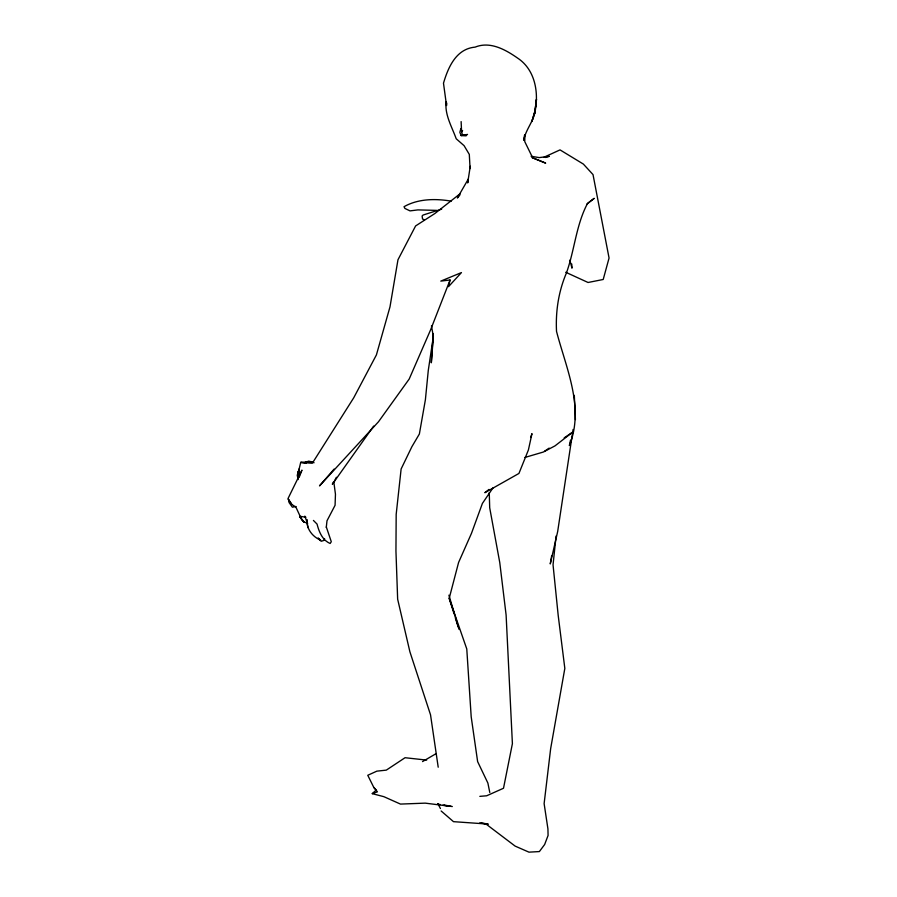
<?xml version="1.0" encoding="UTF-8"?>
<svg xmlns="http://www.w3.org/2000/svg" width="897" height="897" viewBox="0 0 897 897"><rect width="100%" height="100%" fill="white"/><g stroke="black" fill="none" stroke-linecap="round" stroke-linejoin="round"><path stroke-width="1.35" d="M524.868 134.741L524.767 141.648L532.695 157.838L545.679 163.131L532.022 157.603M431.468 325.768L433.341 336.599L431.322 362.792L433.24 333.594M446.762 103.065L446.527 105.532L443.488 83.186C448.164 67.342 456.102 48.808 475.118 47.126C490.065 41.015 505.415 49.57 517.502 58.025C534.477 69.125 538.671 90.765 535.408 109.58C534.253 120.848 525.653 129.269 523.747 140.28L524.532 135.2M556.084 536.036L553.045 564.841L558.203 615.488L564.83 668.4L550.657 748.647L544.12 803.645L547.932 828.906L548.078 835.455L544.658 844.492L539.377 851.567L528.961 852.15L515.136 846.106L485.456 823.614L481.297 823.009M461.125 121.6L461.607 132.218L462.65 135.369L467.528 134.472L461.136 135.582L459.858 132.319L460.912 128.518M326.284 527.38L326.99 520.798L335.074 505.303L335.456 494.225L333.863 482.272L336.386 477.271M573.082 429.472L557.676 531.517L550.265 563.944L551.655 555.882M586.716 204.325L594.206 198.338L587.613 203.283C576.031 224.912 574.641 250.308 566.321 273.249C558.495 291.693 555.535 311.405 556.521 331.374C566.097 368.308 584.687 407.608 569.371 445.562L570.503 440.192M446.134 101.91C444.553 114.648 452.01 127.06 456.214 138.777L464.085 145.673L469.299 154.396L470.084 168.546L470.275 166.225L467.685 182.921L468.324 179.008L457.38 197.99L459.892 194.974M450.07 279.987L448.5 286.67L461.45 272.587L440.797 281.109L450.07 279.987L430.605 329.827L409.2 379.027L378.512 421.736L319.511 485.882L334.11 469.086M299.329 470.017L298.039 473.65L300.708 462.392L311.663 461.82L314.051 462.751M454.084 613.907L449.195 598.344L458.591 562.464L471.486 533.323L482.395 503.43L493.025 487.811M298.623 470.443L297.255 475.287L298.152 479.581M324.579 538.581L324.008 540.386L321.193 541.283L318.054 538.043L320.666 540.229C312.47 536.686 306.516 529.073 306.864 519.89L307.906 527.627M530.598 437.501L531.977 433.643L528.4 449.958L518.937 473.448L484.84 492.7L489.022 489.414M333.617 481.779L332.339 484.268L373.657 426.086M461.607 132.218L462.594 130.502M462.65 135.369L463.065 134.752M452.312 806.549L425.245 803.14L400.466 804.082L383.871 796.682L372.266 793.643L376.191 790.044L373.791 787.42L367.77 775.277L376.852 771.151L386.304 770.131L405.052 757.718L426.669 760.095M460.206 193.674L434.866 213.531L415.603 225.943L397.976 259.749L389.993 306.864L376.415 354.898L353.743 397.763L312.313 463.267L300.708 462.392L306.169 463.233M544.546 451.236L549.166 448.096M564.191 437.871L573.43 431.592L555.03 445.854L543.391 452.021L524.846 457.47M422.532 761.587L436.088 753.648M544.143 157.154L560.031 149.889L583.364 164.073L593.018 174.59L609.063 258.022L603.21 279.483L588.062 282.488L565.738 272.273M304.991 462.448L308.736 461.136L311.663 461.82L309.061 462.303M372.266 793.643L377.424 791.838L373.791 787.42M441.683 209.124L423.07 215.045L422.117 216.02L422.554 219.059L424.416 219.776M545.432 157.48L549.267 156.325L539.198 157.603L531.102 156.269M296.032 506.491L292.377 507.175L289.092 502.589L288.419 499.293L291.805 504.45L295.853 507.04L301.796 519.789L303.982 522.032L307.671 523.243M479.839 796.357L486.667 795.785L503.509 788.25L512.4 743.647L506.11 615.017L499.764 562.565L489.695 507.736L489.257 492.7M461.136 135.582L466.16 135.839M436.671 210.38L417.879 209.898L410.03 210.885L404.917 208.44L404.031 206.702C418.17 198.652 435.572 198.472 451.225 201.152M300.08 516.313L305.911 517.233M479.738 822.919L487.934 824.208M444.284 805.058L450.989 806.246M488.125 824.085L453.49 821.663L441.145 810.989M437.601 804.037L440.292 804.575M442.972 805.114L448.354 806.179M313.434 520.439L317.056 524.095C318.996 531.719 322.371 540.252 330.152 543.47L331.285 541.71L326.329 526.999M291.805 504.45L287.937 498.721L301.953 470.129L299.15 477.35L299.049 468.974M437.859 803.6L440.427 808.533M299.284 473.964L298.196 471.643L299.082 474.289M304.834 516.123L307.223 522.671L307.155 520.036M449.195 598.344L466.776 648.968L471.194 716.804L477.63 761.62L487.878 783.059L489.796 792.511M455.306 617.798L458.165 626.88M448.915 595.182L459.062 629.38M569.853 260.164L571.983 268.169L571.759 263.998M438.207 767.215L430.526 714.797L409.884 651.749L397.651 599.196L395.947 551.05L396.182 514.362L401.127 468.974L411.869 446.74L419.37 434.013L425.391 399.77L428.273 370.506L433.341 336.599M575.414 419.572L574.315 395.353M536.473 99.365L534.668 113.347L536.473 99.365M535.408 109.58L531.921 121.465L535.408 109.58M303.982 522.032L299.755 516.728L303.982 522.032"/></g></svg>
